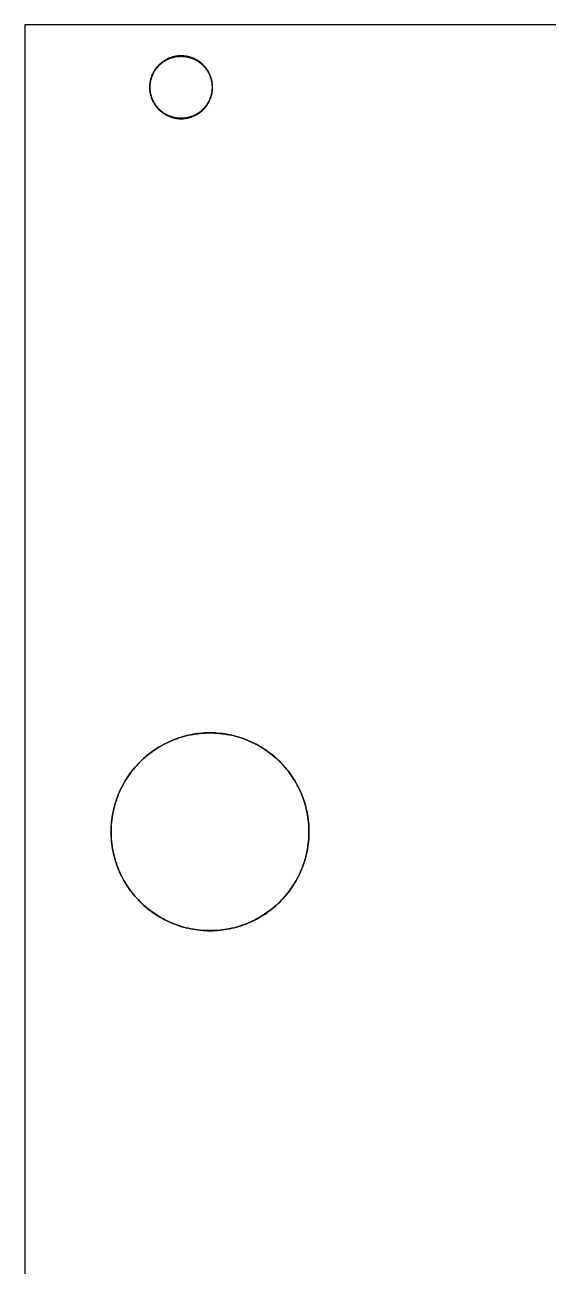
# Model space of a CAD drawing. Extents: x 1 to 62, y 0 to 129.
# Drawn here: x 1.3 to 26.4, y 69.2 to 128.8 of the extents above; entities that cross this region are included whole.
import ezdxf

# ---------------------------------------------------------------- set-up
doc = ezdxf.new("R2010")
doc.units = 0

msp = doc.modelspace()

# ---------------------------------------------------------------- linework, layer by layer
at = {"color": 5, "true_color": 0x0000ff}
msp.add_polyline3d([(61.88989, 0.3175, 0), (61.88989, 128.81762, 0), (1.27, 128.81762, 0), (1.27, 0.3175, 0), (61.88989, 0.3175, 0)], close=True, dxfattribs=at)
at = {"color": 34, "true_color": 0x008000}
for points in [[(1.27, 0.3175, 0), (61.88989, 0.3175, 0), (61.88989, 128.81762, 0), (1.27, 128.81762, 0), (1.27, 0.3175, 0)], [(8.75055, 127.3302, 0), (8.71169, 127.32918, 0), (8.67282, 127.32715, 0), (8.63396, 127.3241, 0), (8.59536, 127.32004, 0), (8.55649, 127.31495, 0), (8.55256, 127.31433, 0), (8.51421, 127.30824, 0), (8.47586, 127.30113, 0), (8.43776, 127.29325, 0), (8.39991, 127.28411, 0), (8.36232, 127.2742, 0), (8.32498, 127.26328, 0), (8.2879, 127.25134, 0), (8.25107, 127.23839, 0), (8.21475, 127.22442, 0), (8.17868, 127.20969, 0), (8.14312, 127.19394, 0), (8.10781, 127.17743, 0), (8.07302, 127.1599, 0), (8.06948, 127.1581, 0), (8.03519, 127.13956, 0), (8.0014, 127.12025, 0), (7.96813, 127.09993, 0), (7.93536, 127.0791, 0), (7.90311, 127.05701, 0), (7.87136, 127.0344, 0), (7.84037, 127.01078, 0), (7.81014, 126.98639, 0), (7.78017, 126.96125, 0), (7.75121, 126.93559, 0), (7.72277, 126.90892, 0), (7.69508, 126.88149, 0), (7.69227, 126.87868, 0), (7.66535, 126.85049, 0), (7.63893, 126.82179, 0), (7.61353, 126.79232, 0), (7.58864, 126.76235, 0), (7.56476, 126.73162, 0), (7.54165, 126.70037, 0), (7.5193, 126.66837, 0), (7.49796, 126.63586, 0), (7.47713, 126.60284, 0), (7.45757, 126.56931, 0), (7.43852, 126.53527, 0), (7.42049, 126.50073, 0), (7.41869, 126.49719, 0), (7.40167, 126.46214, 0), (7.38541, 126.42658, 0), (7.37017, 126.39076, 0), (7.35595, 126.3547, 0), (7.34249, 126.31812, 0), (7.33004, 126.28104, 0), (7.31861, 126.24395, 0), (7.3082, 126.20636, 0), (7.2988, 126.16877, 0), (7.29016, 126.13067, 0), (7.28254, 126.09231, 0), (7.27619, 126.05396, 0), (7.27557, 126.05004, 0), (7.26998, 126.01168, 0), (7.26541, 125.97282, 0), (7.26186, 125.93421, 0), (7.25932, 125.89535, 0), (7.25779, 125.85623, 0), (7.25728, 125.81737, 0), (7.25779, 125.77851, 0), (7.25932, 125.73939, 0), (7.26186, 125.70053, 0), (7.26541, 125.66192, 0), (7.26998, 125.62306, 0), (7.27557, 125.58471, 0), (7.27619, 125.58078, 0), (7.28254, 125.54243, 0), (7.29016, 125.50407, 0), (7.2988, 125.46597, 0), (7.3082, 125.42838, 0), (7.31861, 125.39079, 0), (7.33004, 125.35371, 0), (7.34249, 125.31662, 0), (7.35595, 125.28005, 0), (7.37017, 125.24398, 0), (7.38541, 125.20816, 0), (7.40167, 125.1726, 0), (7.41869, 125.13755, 0), (7.42049, 125.13401, 0), (7.43852, 125.09947, 0), (7.45757, 125.06543, 0), (7.47713, 125.0319, 0), (7.49796, 124.99888, 0), (7.5193, 124.96637, 0), (7.54165, 124.93437, 0), (7.56476, 124.90313, 0), (7.58864, 124.87239, 0), (7.61353, 124.84242, 0), (7.63893, 124.81296, 0), (7.66535, 124.78425, 0), (7.69227, 124.75606, 0), (7.69508, 124.75325, 0), (7.72277, 124.72582, 0), (7.75121, 124.69915, 0), (7.78017, 124.67349, 0), (7.81014, 124.64835, 0), (7.84037, 124.62396, 0), (7.87136, 124.60034, 0), (7.90311, 124.57774, 0), (7.93536, 124.55564, 0), (7.96813, 124.53481, 0), (8.0014, 124.51449, 0), (8.03519, 124.49519, 0), (8.06948, 124.47664, 0), (8.07302, 124.47484, 0), (8.10781, 124.45731, 0), (8.14312, 124.4408, 0), (8.17868, 124.42506, 0), (8.21475, 124.41032, 0), (8.25107, 124.39635, 0), (8.2879, 124.3834, 0), (8.32498, 124.37146, 0), (8.36232, 124.36054, 0), (8.39991, 124.35063, 0), (8.43776, 124.34149, 0), (8.47586, 124.33362, 0), (8.51421, 124.3265, 0), (8.55256, 124.32041, 0), (8.55649, 124.31979, 0), (8.59536, 124.31471, 0), (8.63396, 124.31064, 0), (8.67282, 124.3076, 0), (8.71169, 124.30556, 0), (8.75055, 124.30455, 0), (8.78966, 124.30455, 0), (8.82853, 124.30556, 0), (8.86739, 124.3076, 0), (8.90625, 124.31064, 0), (8.94486, 124.31471, 0), (8.98372, 124.31979, 0), (8.98765, 124.32041, 0), (9.026, 124.3265, 0), (9.06434, 124.33362, 0), (9.10244, 124.34149, 0), (9.1403, 124.35063, 0), (9.17789, 124.36054, 0), (9.21523, 124.37146, 0), (9.25231, 124.3834, 0), (9.28914, 124.39635, 0), (9.32546, 124.41032, 0), (9.36153, 124.42506, 0), (9.39709, 124.4408, 0), (9.4324, 124.45731, 0), (9.4672, 124.47484, 0), (9.47073, 124.47664, 0), (9.50503, 124.49519, 0), (9.53881, 124.51449, 0), (9.57208, 124.53481, 0), (9.60485, 124.55564, 0), (9.63711, 124.57774, 0), (9.66886, 124.60034, 0), (9.69985, 124.62396, 0), (9.73007, 124.64835, 0), (9.76004, 124.67349, 0), (9.789, 124.69915, 0), (9.81744, 124.72582, 0), (9.84512, 124.75325, 0), (9.84794, 124.75606, 0), (9.87487, 124.78425, 0), (9.90128, 124.81296, 0), (9.92667, 124.84242, 0), (9.95158, 124.87239, 0), (9.97545, 124.90313, 0), (9.99857, 124.93437, 0), (10.02092, 124.96637, 0), (10.04224, 124.99888, 0), (10.06307, 125.0319, 0), (10.08264, 125.06543, 0), (10.10169, 125.09947, 0), (10.11971, 125.13401, 0), (10.12153, 125.13755, 0), (10.13855, 125.1726, 0), (10.1548, 125.20816, 0), (10.17004, 125.24398, 0), (10.18427, 125.28005, 0), (10.19773, 125.31662, 0), (10.21017, 125.35371, 0), (10.2216, 125.39079, 0), (10.23202, 125.42838, 0), (10.24142, 125.46597, 0), (10.25005, 125.50407, 0), (10.25766, 125.54243, 0), (10.26402, 125.58078, 0), (10.26464, 125.58471, 0), (10.27023, 125.62306, 0), (10.2748, 125.66192, 0), (10.27835, 125.70053, 0), (10.2809, 125.73939, 0), (10.28242, 125.77851, 0), (10.28293, 125.81737, 0), (10.28242, 125.85623, 0), (10.2809, 125.89535, 0), (10.27835, 125.93421, 0), (10.2748, 125.97282, 0), (10.27023, 126.01168, 0), (10.26464, 126.05004, 0), (10.26402, 126.05396, 0), (10.25766, 126.09231, 0), (10.25005, 126.13067, 0), (10.24142, 126.16877, 0), (10.23202, 126.20636, 0), (10.2216, 126.24395, 0), (10.21017, 126.28104, 0), (10.19773, 126.31812, 0), (10.18427, 126.3547, 0), (10.17004, 126.39076, 0), (10.1548, 126.42658, 0), (10.13855, 126.46214, 0), (10.12153, 126.49719, 0), (10.11971, 126.50073, 0), (10.10169, 126.53527, 0), (10.08264, 126.56931, 0), (10.06307, 126.60284, 0), (10.04224, 126.63586, 0), (10.02092, 126.66837, 0), (9.99857, 126.70037, 0), (9.97545, 126.73162, 0), (9.95158, 126.76235, 0), (9.92667, 126.79232, 0), (9.90128, 126.82179, 0), (9.87487, 126.85049, 0), (9.84794, 126.87868, 0), (9.84512, 126.88149, 0), (9.81744, 126.90892, 0), (9.789, 126.93559, 0), (9.76004, 126.96125, 0), (9.73007, 126.98639, 0), (9.69985, 127.01078, 0), (9.66886, 127.0344, 0), (9.63711, 127.05701, 0), (9.60485, 127.0791, 0), (9.57208, 127.09993, 0), (9.53881, 127.12025, 0), (9.50503, 127.13956, 0), (9.47073, 127.1581, 0), (9.4672, 127.1599, 0), (9.4324, 127.17743, 0), (9.39709, 127.19394, 0), (9.36153, 127.20969, 0), (9.32546, 127.22442, 0), (9.28914, 127.23839, 0), (9.25231, 127.25134, 0), (9.21523, 127.26328, 0), (9.17789, 127.2742, 0), (9.1403, 127.28411, 0), (9.10244, 127.29325, 0), (9.06434, 127.30113, 0), (9.026, 127.30824, 0), (8.98765, 127.31433, 0), (8.98372, 127.31495, 0), (8.94486, 127.32004, 0), (8.90625, 127.3241, 0), (8.86739, 127.32715, 0), (8.82853, 127.32918, 0), (8.78966, 127.3302, 0), (8.75055, 127.3302, 0)], [(8.86739, 124.33299, 0), (8.82853, 124.33096, 0), (8.78966, 124.32995, 0), (8.75055, 124.32995, 0), (8.71169, 124.33096, 0), (8.67282, 124.33299, 0), (8.63396, 124.33604, 0), (8.59536, 124.34011, 0), (8.55663, 124.34517, 0), (8.52206, 124.35066, 0), (8.48371, 124.35777, 0), (8.44561, 124.36565, 0), (8.40776, 124.37479, 0), (8.37017, 124.3847, 0), (8.33283, 124.39562, 0), (8.29575, 124.40756, 0), (8.25892, 124.42051, 0), (8.2226, 124.43448, 0), (8.18653, 124.44921, 0), (8.15096, 124.46496, 0), (8.11566, 124.48147, 0), (8.0837, 124.49757, 0), (8.05012, 124.51574, 0), (8.01633, 124.53504, 0), (7.98306, 124.55536, 0), (7.95029, 124.57619, 0), (7.91804, 124.59829, 0), (7.88629, 124.62089, 0), (7.8553, 124.64451, 0), (7.82507, 124.6689, 0), (7.7951, 124.69404, 0), (7.76614, 124.7197, 0), (7.7377, 124.74637, 0), (7.71235, 124.77148, 0), (7.6859, 124.79918, 0), (7.65948, 124.82789, 0), (7.63408, 124.85735, 0), (7.60919, 124.88732, 0), (7.58531, 124.91806, 0), (7.5622, 124.9493, 0), (7.53985, 124.9813, 0), (7.51851, 125.01381, 0), (7.49768, 125.04683, 0), (7.47812, 125.08036, 0), (7.45907, 125.1144, 0), (7.44221, 125.14671, 0), (7.42583, 125.18045, 0), (7.40957, 125.21601, 0), (7.39433, 125.25183, 0), (7.38011, 125.2879, 0), (7.36664, 125.32447, 0), (7.3542, 125.36156, 0), (7.34277, 125.39864, 0), (7.33235, 125.43623, 0), (7.32296, 125.47382, 0), (7.31432, 125.51192, 0), (7.3067, 125.55028, 0), (7.30076, 125.58618, 0), (7.29538, 125.62306, 0), (7.29081, 125.66192, 0), (7.28725, 125.70053, 0), (7.28471, 125.73939, 0), (7.28319, 125.77851, 0), (7.28268, 125.81737, 0), (7.28319, 125.85623, 0), (7.28471, 125.89535, 0), (7.28725, 125.93421, 0), (7.29081, 125.97282, 0), (7.29538, 126.01168, 0), (7.30074, 126.04849, 0), (7.3067, 126.08446, 0), (7.31432, 126.12282, 0), (7.32296, 126.16092, 0), (7.33235, 126.19851, 0), (7.34277, 126.2361, 0), (7.3542, 126.27319, 0), (7.36664, 126.31027, 0), (7.38011, 126.34685, 0), (7.39433, 126.38291, 0), (7.40957, 126.41873, 0), (7.42583, 126.45429, 0), (7.44221, 126.48803, 0), (7.45907, 126.52034, 0), (7.47812, 126.55438, 0), (7.49768, 126.58791, 0), (7.51851, 126.62093, 0), (7.53985, 126.65344, 0), (7.5622, 126.68544, 0), (7.58531, 126.71669, 0), (7.60919, 126.74742, 0), (7.63408, 126.77739, 0), (7.65948, 126.80686, 0), (7.6859, 126.83556, 0), (7.71235, 126.86326, 0), (7.7377, 126.88837, 0), (7.76614, 126.91504, 0), (7.7951, 126.9407, 0), (7.82507, 126.96584, 0), (7.8553, 126.99023, 0), (7.88629, 127.01385, 0), (7.91804, 127.03646, 0), (7.95029, 127.05855, 0), (7.98306, 127.07938, 0), (8.01633, 127.0997, 0), (8.05012, 127.11901, 0), (8.0837, 127.13716, 0), (8.11566, 127.15327, 0), (8.15096, 127.16978, 0), (8.18653, 127.18553, 0), (8.2226, 127.20026, 0), (8.25892, 127.21423, 0), (8.29575, 127.22718, 0), (8.33283, 127.23912, 0), (8.37017, 127.25004, 0), (8.40776, 127.25995, 0), (8.44561, 127.26909, 0), (8.48371, 127.27697, 0), (8.52206, 127.28408, 0), (8.55666, 127.28958, 0), (8.59536, 127.29464, 0), (8.63396, 127.2987, 0), (8.67282, 127.30175, 0), (8.71169, 127.30378, 0), (8.75055, 127.3048, 0), (8.78966, 127.3048, 0), (8.82853, 127.30378, 0), (8.86739, 127.30175, 0), (8.90625, 127.2987, 0), (8.94486, 127.29464, 0), (8.98355, 127.28958, 0), (9.01815, 127.28408, 0), (9.0565, 127.27697, 0), (9.0946, 127.26909, 0), (9.13245, 127.25995, 0), (9.17004, 127.25004, 0), (9.20738, 127.23912, 0), (9.24446, 127.22718, 0), (9.28129, 127.21423, 0), (9.31762, 127.20026, 0), (9.35368, 127.18553, 0), (9.38923, 127.16978, 0), (9.42455, 127.15327, 0), (9.45653, 127.13716, 0), (9.4901, 127.11901, 0), (9.52388, 127.0997, 0), (9.55715, 127.07938, 0), (9.58991, 127.05855, 0), (9.62218, 127.03646, 0), (9.65393, 127.01385, 0), (9.68492, 126.99023, 0), (9.71514, 126.96584, 0), (9.74511, 126.9407, 0), (9.77407, 126.91504, 0), (9.80252, 126.88837, 0), (9.82766, 126.86346, 0), (9.85432, 126.83556, 0), (9.88073, 126.80686, 0), (9.90612, 126.77739, 0), (9.93103, 126.74742, 0), (9.9549, 126.71669, 0), (9.97802, 126.68544, 0), (10.00037, 126.65344, 0), (10.02169, 126.62093, 0), (10.04252, 126.58791, 0), (10.06209, 126.55438, 0), (10.08114, 126.52034, 0), (10.09801, 126.48802, 0), (10.11439, 126.45429, 0), (10.13064, 126.41873, 0), (10.14588, 126.38291, 0), (10.16011, 126.34685, 0), (10.17357, 126.31027, 0), (10.18601, 126.27319, 0), (10.19745, 126.2361, 0), (10.20786, 126.19851, 0), (10.21726, 126.16092, 0), (10.22589, 126.12282, 0), (10.23351, 126.08446, 0), (10.23947, 126.04849, 0), (10.24483, 126.01168, 0), (10.2494, 125.97282, 0), (10.25296, 125.93421, 0), (10.2555, 125.89535, 0), (10.25702, 125.85623, 0), (10.25752, 125.81737, 0), (10.25702, 125.77851, 0), (10.2555, 125.73939, 0), (10.25296, 125.70053, 0), (10.2494, 125.66192, 0), (10.24483, 125.62306, 0), (10.23945, 125.58618, 0), (10.23351, 125.55028, 0), (10.22589, 125.51192, 0), (10.21726, 125.47382, 0), (10.20786, 125.43623, 0), (10.19745, 125.39864, 0), (10.18601, 125.36156, 0), (10.17357, 125.32447, 0), (10.16011, 125.2879, 0), (10.14588, 125.25183, 0), (10.13064, 125.21601, 0), (10.11439, 125.18045, 0), (10.09801, 125.14672, 0), (10.08114, 125.1144, 0), (10.06209, 125.08036, 0), (10.04252, 125.04683, 0), (10.02169, 125.01381, 0), (10.00037, 124.9813, 0), (9.97802, 124.9493, 0), (9.9549, 124.91806, 0), (9.93103, 124.88732, 0), (9.90612, 124.85735, 0), (9.88073, 124.82789, 0), (9.85432, 124.79918, 0), (9.82766, 124.77128, 0), (9.80252, 124.74637, 0), (9.77407, 124.7197, 0), (9.74511, 124.69404, 0), (9.71514, 124.6689, 0), (9.68492, 124.64451, 0), (9.65393, 124.62089, 0), (9.62218, 124.59829, 0), (9.58991, 124.57619, 0), (9.55715, 124.55536, 0), (9.52388, 124.53504, 0), (9.4901, 124.51574, 0), (9.45653, 124.49758, 0), (9.42455, 124.48147, 0), (9.38923, 124.46496, 0), (9.35368, 124.44921, 0), (9.31762, 124.43448, 0), (9.28129, 124.42051, 0), (9.24446, 124.40756, 0), (9.20738, 124.39562, 0), (9.17004, 124.3847, 0), (9.13245, 124.37479, 0), (9.0946, 124.36565, 0), (9.0565, 124.35777, 0), (9.01815, 124.35066, 0), (8.98358, 124.34517, 0), (8.94486, 124.34011, 0), (8.90625, 124.33604, 0), (8.86739, 124.33299, 0)], [(10.04341, 94.80727, 0), (9.92681, 94.80296, 0), (9.81049, 94.79584, 0), (9.69441, 94.78594, 0), (9.57859, 94.77298, 0), (9.46302, 94.75749, 0), (9.46263, 94.75743, 0), (9.34798, 94.73895, 0), (9.34796, 94.73895, 0), (9.34756, 94.73888, 0), (9.23301, 94.71755, 0), (9.11896, 94.69342, 0), (9.00543, 94.66649, 0), (8.89265, 94.63678, 0), (8.78064, 94.60426, 0), (8.66963, 94.56896, 0), (8.5594, 94.53111, 0), (8.45018, 94.49047, 0), (8.34172, 94.44704, 0), (8.23479, 94.40132, 0), (8.12862, 94.3528, 0), (8.12825, 94.35262, 0), (8.02397, 94.3015, 0), (8.02361, 94.30132, 0), (7.91998, 94.24772, 0), (7.81788, 94.19133, 0), (7.71729, 94.13266, 0), (7.61798, 94.0717, 0), (7.52019, 94.00795, 0), (7.42418, 93.94216, 0), (7.32969, 93.87383, 0), (7.23698, 93.80322, 0), (7.14579, 93.73032, 0), (7.05664, 93.65539, 0), (6.96926, 93.57818, 0), (6.88392, 93.49868, 0), (6.80035, 93.4174, 0), (6.80007, 93.41712, 0), (6.71879, 93.33355, 0), (6.63929, 93.24821, 0), (6.56207, 93.16083, 0), (6.48714, 93.07168, 0), (6.41425, 92.98049, 0), (6.34363, 92.88778, 0), (6.27531, 92.79329, 0), (6.20952, 92.69728, 0), (6.14577, 92.59949, 0), (6.08481, 92.50018, 0), (6.02613, 92.39959, 0), (5.96975, 92.29748, 0), (5.96957, 92.29713, 0), (5.91615, 92.19385, 0), (5.91597, 92.1935, 0), (5.86466, 92.08885, 0), (5.81615, 91.98268, 0), (5.77043, 91.87574, 0), (5.727, 91.76729, 0), (5.68636, 91.65807, 0), (5.64851, 91.54783, 0), (5.6132, 91.43683, 0), (5.58069, 91.32482, 0), (5.55097, 91.21204, 0), (5.52405, 91.0985, 0), (5.49992, 90.98446, 0), (5.47858, 90.8699, 0), (5.47852, 90.86951, 0), (5.46004, 90.75484, 0), (5.45998, 90.75445, 0), (5.44449, 90.63888, 0), (5.43153, 90.52305, 0), (5.42163, 90.40698, 0), (5.41451, 90.29064, 0), (5.4102, 90.17406, 0), (5.40867, 90.05747, 0), (5.4102, 89.94089, 0), (5.41451, 89.8243, 0), (5.42163, 89.70797, 0), (5.43153, 89.59189, 0), (5.44449, 89.47607, 0), (5.45998, 89.3605, 0), (5.46004, 89.3601, 0), (5.47858, 89.24504, 0), (5.49992, 89.13049, 0), (5.52405, 89.01644, 0), (5.55097, 88.9029, 0), (5.58069, 88.79013, 0), (5.6132, 88.67811, 0), (5.64851, 88.56712, 0), (5.68636, 88.45688, 0), (5.727, 88.34766, 0), (5.77043, 88.2392, 0), (5.81615, 88.13227, 0), (5.86466, 88.0261, 0), (5.86484, 88.02574, 0), (5.91597, 87.92145, 0), (5.91615, 87.92109, 0), (5.96975, 87.81746, 0), (6.02613, 87.71535, 0), (6.08481, 87.61477, 0), (6.14577, 87.51546, 0), (6.20952, 87.41767, 0), (6.27531, 87.32165, 0), (6.34363, 87.22717, 0), (6.41425, 87.13446, 0), (6.48714, 87.04327, 0), (6.56207, 86.95412, 0), (6.63929, 86.86674, 0), (6.71879, 86.7814, 0), (6.80007, 86.69783, 0), (6.80035, 86.69755, 0), (6.88392, 86.61627, 0), (6.96926, 86.53677, 0), (7.05664, 86.45955, 0), (7.14579, 86.38462, 0), (7.23698, 86.31172, 0), (7.32969, 86.24111, 0), (7.42418, 86.17279, 0), (7.52019, 86.107, 0), (7.61798, 86.04325, 0), (7.71729, 85.98229, 0), (7.81788, 85.92361, 0), (7.91998, 85.86722, 0), (8.02361, 85.81363, 0), (8.02397, 85.81345, 0), (8.12862, 85.76214, 0), (8.23479, 85.71363, 0), (8.34172, 85.66791, 0), (8.45018, 85.62447, 0), (8.5594, 85.58383, 0), (8.66963, 85.54599, 0), (8.78064, 85.51068, 0), (8.89265, 85.47817, 0), (9.00543, 85.44845, 0), (9.11896, 85.42153, 0), (9.23301, 85.3974, 0), (9.34756, 85.37606, 0), (9.46263, 85.35752, 0), (9.46302, 85.35746, 0), (9.57859, 85.34196, 0), (9.69441, 85.32901, 0), (9.81049, 85.3191, 0), (9.92681, 85.31199, 0), (10.04341, 85.30767, 0), (10.16, 85.30615, 0), (10.27657, 85.30767, 0), (10.39317, 85.31199, 0), (10.5095, 85.3191, 0), (10.62558, 85.32901, 0), (10.7414, 85.34196, 0), (10.85697, 85.35746, 0), (10.85736, 85.35752, 0), (10.97243, 85.37606, 0), (11.08698, 85.3974, 0), (11.20103, 85.42153, 0), (11.31456, 85.44845, 0), (11.42734, 85.47817, 0), (11.53935, 85.51068, 0), (11.65035, 85.54599, 0), (11.76059, 85.58383, 0), (11.86981, 85.62447, 0), (11.97827, 85.66791, 0), (12.0852, 85.71363, 0), (12.19137, 85.76214, 0), (12.29602, 85.81345, 0), (12.29637, 85.81363, 0), (12.40001, 85.86722, 0), (12.50211, 85.92361, 0), (12.6027, 85.98229, 0), (12.70201, 86.04325, 0), (12.7998, 86.107, 0), (12.89581, 86.17279, 0), (12.9903, 86.24111, 0), (13.08301, 86.31172, 0), (13.1742, 86.38462, 0), (13.26335, 86.45955, 0), (13.35073, 86.53677, 0), (13.43607, 86.61627, 0), (13.51964, 86.69755, 0), (13.51992, 86.69783, 0), (13.6012, 86.7814, 0), (13.6807, 86.86674, 0), (13.75792, 86.95412, 0), (13.83285, 87.04327, 0), (13.90574, 87.13446, 0), (13.97636, 87.22717, 0), (14.04468, 87.32165, 0), (14.11047, 87.41767, 0), (14.17422, 87.51546, 0), (14.23518, 87.61477, 0), (14.29386, 87.71535, 0), (14.35024, 87.81746, 0), (14.40384, 87.92109, 0), (14.40402, 87.92145, 0), (14.45515, 88.02574, 0), (14.45533, 88.0261, 0), (14.50384, 88.13227, 0), (14.54956, 88.2392, 0), (14.59299, 88.34766, 0), (14.63363, 88.45688, 0), (14.67148, 88.56712, 0), (14.70679, 88.67811, 0), (14.7393, 88.79013, 0), (14.76902, 88.9029, 0), (14.79594, 89.01644, 0), (14.82007, 89.13049, 0), (14.84141, 89.24504, 0), (14.85995, 89.3601, 0), (14.86001, 89.3605, 0), (14.8755, 89.47607, 0), (14.88846, 89.59189, 0), (14.89837, 89.70797, 0), (14.90548, 89.8243, 0), (14.90979, 89.94089, 0), (14.91132, 90.05747, 0), (14.90979, 90.17406, 0), (14.90548, 90.29064, 0), (14.89837, 90.40698, 0), (14.88846, 90.52305, 0), (14.8755, 90.63888, 0), (14.86001, 90.75445, 0), (14.85995, 90.75484, 0), (14.84147, 90.86951, 0), (14.84141, 90.8699, 0), (14.82007, 90.98446, 0), (14.79594, 91.0985, 0), (14.76902, 91.21204, 0), (14.7393, 91.32482, 0), (14.70679, 91.43683, 0), (14.67148, 91.54783, 0), (14.63363, 91.65807, 0), (14.59299, 91.76729, 0), (14.54956, 91.87574, 0), (14.50384, 91.98268, 0), (14.45533, 92.08885, 0), (14.40402, 92.1935, 0), (14.40384, 92.19385, 0), (14.35042, 92.29713, 0), (14.35024, 92.29748, 0), (14.29386, 92.39959, 0), (14.23518, 92.50018, 0), (14.17422, 92.59949, 0), (14.11047, 92.69728, 0), (14.04468, 92.79329, 0), (13.97636, 92.88778, 0), (13.90574, 92.98049, 0), (13.83285, 93.07168, 0), (13.75792, 93.16083, 0), (13.6807, 93.24821, 0), (13.6012, 93.33355, 0), (13.51992, 93.41712, 0), (13.51964, 93.4174, 0), (13.43607, 93.49868, 0), (13.35073, 93.57818, 0), (13.26335, 93.65539, 0), (13.1742, 93.73032, 0), (13.08301, 93.80322, 0), (12.9903, 93.87383, 0), (12.89581, 93.94216, 0), (12.7998, 94.00795, 0), (12.70201, 94.0717, 0), (12.6027, 94.13266, 0), (12.50211, 94.19133, 0), (12.40001, 94.24772, 0), (12.29637, 94.30132, 0), (12.29602, 94.3015, 0), (12.19137, 94.3528, 0), (12.0852, 94.40132, 0), (11.97827, 94.44704, 0), (11.86981, 94.49047, 0), (11.76059, 94.53111, 0), (11.65035, 94.56896, 0), (11.53935, 94.60426, 0), (11.42734, 94.63678, 0), (11.31456, 94.66649, 0), (11.20103, 94.69342, 0), (11.08698, 94.71755, 0), (10.97243, 94.73888, 0), (10.97203, 94.73895, 0), (10.97201, 94.73895, 0), (10.85736, 94.75743, 0), (10.85697, 94.75749, 0), (10.7414, 94.77298, 0), (10.62558, 94.78594, 0), (10.5095, 94.79584, 0), (10.39317, 94.80296, 0), (10.27657, 94.80727, 0), (10.16, 94.8088, 0), (10.04341, 94.80727, 0)], [(10.39317, 85.31453, 0), (10.27657, 85.31021, 0), (10.16, 85.30869, 0), (10.04341, 85.31021, 0), (9.92681, 85.31453, 0), (9.81049, 85.32164, 0), (9.69441, 85.33155, 0), (9.57859, 85.3445, 0), (9.46302, 85.36, 0), (9.46299, 85.36, 0), (9.34835, 85.37848, 0), (9.2338, 85.39981, 0), (9.11975, 85.42394, 0), (9.0062, 85.45087, 0), (8.89344, 85.48058, 0), (8.78142, 85.5131, 0), (8.67042, 85.5484, 0), (8.56019, 85.58625, 0), (8.45097, 85.62689, 0), (8.34251, 85.67032, 0), (8.23558, 85.71604, 0), (8.1294, 85.76456, 0), (8.0248, 85.81584, 0), (7.92148, 85.86928, 0), (7.81937, 85.92567, 0), (7.71879, 85.98434, 0), (7.61947, 86.0453, 0), (7.52168, 86.10905, 0), (7.42567, 86.17484, 0), (7.33118, 86.24317, 0), (7.23847, 86.31378, 0), (7.14729, 86.38668, 0), (7.05813, 86.46161, 0), (6.97076, 86.53882, 0), (6.88541, 86.61832, 0), (6.80199, 86.69946, 0), (6.72085, 86.78289, 0), (6.64134, 86.86823, 0), (6.56413, 86.95561, 0), (6.4892, 87.04476, 0), (6.4163, 87.13595, 0), (6.34569, 87.22866, 0), (6.27736, 87.32315, 0), (6.21158, 87.41916, 0), (6.14782, 87.51695, 0), (6.08686, 87.61626, 0), (6.02819, 87.71685, 0), (5.9718, 87.81896, 0), (5.91828, 87.92246, 0), (5.86708, 88.02688, 0), (5.81856, 88.13305, 0), (5.77284, 88.23999, 0), (5.72941, 88.34845, 0), (5.68877, 88.45767, 0), (5.65092, 88.5679, 0), (5.61562, 88.6789, 0), (5.58311, 88.79091, 0), (5.55339, 88.90369, 0), (5.52646, 89.01723, 0), (5.50233, 89.13127, 0), (5.481, 89.24583, 0), (5.46252, 89.3605, 0), (5.44703, 89.47607, 0), (5.43407, 89.59189, 0), (5.42416, 89.70797, 0), (5.41705, 89.8243, 0), (5.41274, 89.94089, 0), (5.41121, 90.05747, 0), (5.41274, 90.17406, 0), (5.41705, 90.29064, 0), (5.42416, 90.40698, 0), (5.43407, 90.52305, 0), (5.44703, 90.63888, 0), (5.46251, 90.75435, 0), (5.481, 90.86912, 0), (5.50233, 90.98367, 0), (5.52646, 91.09772, 0), (5.55339, 91.21126, 0), (5.58311, 91.32403, 0), (5.61562, 91.43605, 0), (5.65092, 91.54704, 0), (5.68877, 91.65728, 0), (5.72941, 91.7665, 0), (5.77284, 91.87496, 0), (5.81856, 91.98189, 0), (5.86708, 92.08806, 0), (5.91837, 92.19267, 0), (5.9718, 92.29599, 0), (6.02819, 92.3981, 0), (6.08686, 92.49868, 0), (6.14782, 92.598, 0), (6.21158, 92.69579, 0), (6.27736, 92.7918, 0), (6.34569, 92.88629, 0), (6.4163, 92.979, 0), (6.4892, 93.07018, 0), (6.56413, 93.15934, 0), (6.64134, 93.24671, 0), (6.72085, 93.33206, 0), (6.80199, 93.41548, 0), (6.88541, 93.49662, 0), (6.97076, 93.57612, 0), (7.05813, 93.65334, 0), (7.14729, 93.72827, 0), (7.23847, 93.80117, 0), (7.33118, 93.87178, 0), (7.42567, 93.94011, 0), (7.52168, 94.00589, 0), (7.61947, 94.06965, 0), (7.71879, 94.13061, 0), (7.81937, 94.18928, 0), (7.92148, 94.24567, 0), (8.02476, 94.29908, 0), (8.1294, 94.35039, 0), (8.23558, 94.3989, 0), (8.34251, 94.44462, 0), (8.45097, 94.48806, 0), (8.56019, 94.5287, 0), (8.67042, 94.56654, 0), (8.78142, 94.60185, 0), (8.89344, 94.63436, 0), (9.0062, 94.66408, 0), (9.11975, 94.691, 0), (9.2338, 94.71513, 0), (9.34835, 94.73647, 0), (9.46312, 94.75496, 0), (9.57859, 94.77044, 0), (9.69441, 94.7834, 0), (9.81049, 94.7933, 0), (9.92681, 94.80041, 0), (10.04341, 94.80473, 0), (10.16, 94.80626, 0), (10.27657, 94.80473, 0), (10.39317, 94.80041, 0), (10.5095, 94.7933, 0), (10.62558, 94.7834, 0), (10.7414, 94.77044, 0), (10.85687, 94.75496, 0), (10.97164, 94.73647, 0), (11.08619, 94.71513, 0), (11.20024, 94.691, 0), (11.31378, 94.66408, 0), (11.42655, 94.63436, 0), (11.53857, 94.60185, 0), (11.64957, 94.56654, 0), (11.7598, 94.5287, 0), (11.86902, 94.48806, 0), (11.97748, 94.44462, 0), (12.08441, 94.3989, 0), (12.19059, 94.35039, 0), (12.29523, 94.29908, 0), (12.39851, 94.24567, 0), (12.50062, 94.18928, 0), (12.6012, 94.13061, 0), (12.70052, 94.06965, 0), (12.79831, 94.00589, 0), (12.89432, 93.94011, 0), (12.98881, 93.87178, 0), (13.08152, 93.80117, 0), (13.1727, 93.72827, 0), (13.26186, 93.65334, 0), (13.34923, 93.57612, 0), (13.43458, 93.49662, 0), (13.518, 93.41548, 0), (13.59914, 93.33206, 0), (13.67865, 93.24671, 0), (13.75586, 93.15934, 0), (13.83079, 93.07018, 0), (13.90369, 92.979, 0), (13.9743, 92.88629, 0), (14.04263, 92.7918, 0), (14.10841, 92.69579, 0), (14.17217, 92.598, 0), (14.23313, 92.49868, 0), (14.2918, 92.3981, 0), (14.34819, 92.29599, 0), (14.40162, 92.19267, 0), (14.45291, 92.08806, 0), (14.50143, 91.98189, 0), (14.54715, 91.87496, 0), (14.59058, 91.7665, 0), (14.63122, 91.65728, 0), (14.66907, 91.54704, 0), (14.70437, 91.43605, 0), (14.73688, 91.32403, 0), (14.7666, 91.21126, 0), (14.79353, 91.09772, 0), (14.81766, 90.98367, 0), (14.83899, 90.86912, 0), (14.85748, 90.75435, 0), (14.87296, 90.63888, 0), (14.88592, 90.52305, 0), (14.89583, 90.40698, 0), (14.90294, 90.29064, 0), (14.90726, 90.17406, 0), (14.90878, 90.05747, 0), (14.90726, 89.94089, 0), (14.90294, 89.8243, 0), (14.89583, 89.70797, 0), (14.88592, 89.59189, 0), (14.87296, 89.47607, 0), (14.85747, 89.3605, 0), (14.83899, 89.24583, 0), (14.81766, 89.13127, 0), (14.79353, 89.01723, 0), (14.7666, 88.90369, 0), (14.73688, 88.79091, 0), (14.70437, 88.6789, 0), (14.66907, 88.5679, 0), (14.63122, 88.45767, 0), (14.59058, 88.34845, 0), (14.54715, 88.23999, 0), (14.50143, 88.13305, 0), (14.45291, 88.02688, 0), (14.40171, 87.92246, 0), (14.34819, 87.81896, 0), (14.2918, 87.71685, 0), (14.23313, 87.61626, 0), (14.17217, 87.51695, 0), (14.10841, 87.41916, 0), (14.04263, 87.32315, 0), (13.9743, 87.22866, 0), (13.90369, 87.13595, 0), (13.83079, 87.04476, 0), (13.75586, 86.95561, 0), (13.67865, 86.86823, 0), (13.59914, 86.78289, 0), (13.518, 86.69946, 0), (13.43458, 86.61832, 0), (13.34923, 86.53882, 0), (13.26186, 86.46161, 0), (13.1727, 86.38668, 0), (13.08152, 86.31378, 0), (12.98881, 86.24317, 0), (12.89432, 86.17484, 0), (12.79831, 86.10905, 0), (12.70052, 86.0453, 0), (12.6012, 85.98434, 0), (12.50062, 85.92567, 0), (12.39851, 85.86928, 0), (12.29519, 85.81584, 0), (12.19059, 85.76456, 0), (12.08441, 85.71604, 0), (11.97748, 85.67032, 0), (11.86902, 85.62689, 0), (11.7598, 85.58625, 0), (11.64957, 85.5484, 0), (11.53857, 85.5131, 0), (11.42655, 85.48058, 0), (11.31378, 85.45087, 0), (11.20024, 85.42394, 0), (11.08619, 85.39981, 0), (10.97164, 85.37848, 0), (10.85699, 85.36, 0), (10.85697, 85.36, 0), (10.7414, 85.3445, 0), (10.62558, 85.33155, 0), (10.5095, 85.32164, 0), (10.39317, 85.31453, 0)]]:
    msp.add_polyline3d(points, close=True, dxfattribs=at)

doc.saveas('drawing.dxf')
